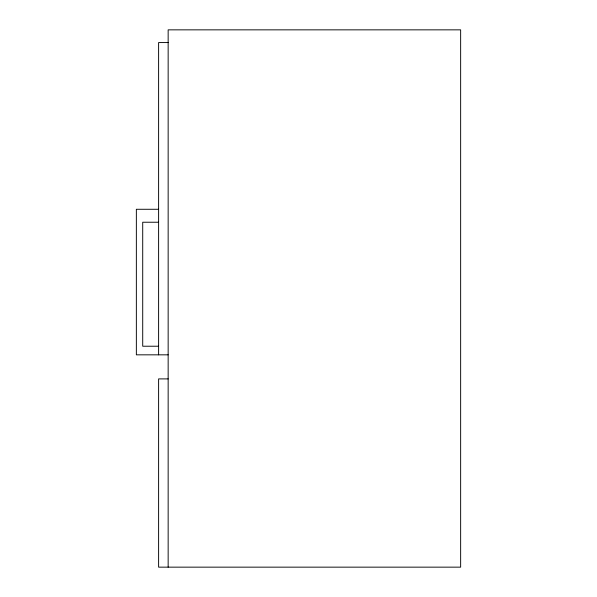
<?xml version="1.0" encoding="UTF-8"?>
<svg xmlns="http://www.w3.org/2000/svg" width="597" height="597" viewBox="0 0 597 597"><rect width="100%" height="100%" fill="white"/><g stroke="black" fill="none" stroke-linecap="round" stroke-linejoin="round"><path stroke-width="0.9" d="M168.153 42.566L158.608 42.566L158.608 354.834M158.608 209.278L136.355 209.278L136.355 354.834L168.153 354.834M158.608 222.233L142.713 222.233L142.713 346.223L158.608 346.223M168.153 378.901L158.608 378.901L158.608 567.15L460.645 567.15L460.645 29.85L168.153 29.85L168.153 567.15"/></g></svg>
